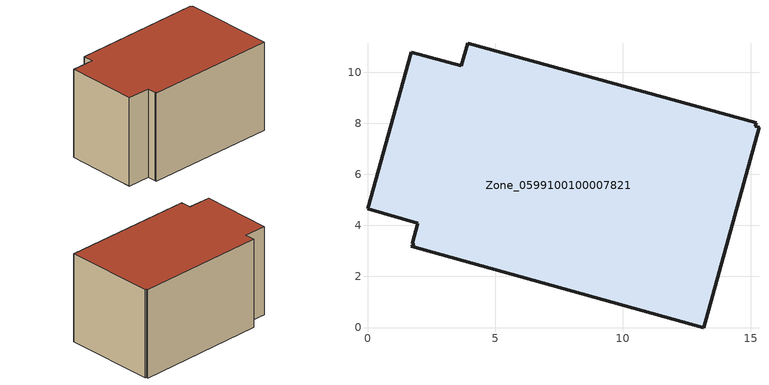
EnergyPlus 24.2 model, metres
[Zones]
Zone_0599100100007821
 floor ground (C_G): 1.72,10.79 3.67,10.25 3.92,11.12 15.22,8.03 15.19,7.88 15.33,7.84 13.18,0 1.72,3.19 1.83,3.26 1.75,3.28 1.97,4.08 0,4.64 z0
 wall outside (C_F): 3.67,10.25 1.72,10.79 0,4.64 1.97,4.08 1.75,3.28 1.83,3.26 1.72,3.19 13.18,0 15.33,7.84 15.19,7.88 15.22,8.03 3.92,11.12 3.67,10.25 z0:8.03
 roof outside (C_R): 13.18,0 15.33,7.84 15.19,7.88 15.22,8.03 3.92,11.12 3.67,10.25 1.72,10.79 0,4.64 1.97,4.08 1.75,3.28 1.83,3.26 1.72,3.19 z8.03
[BUILDING]
Pand.0599100100007821: North Axis=0; Terrain=City; Loads Convergence Tolerance Value=0.04; Temperature Convergence Tolerance Value=0.4; Solar Distribution=FullExterior; Maximum Number of Warmup Days=25; Minimum Number of Warmup Days=1
[Site:Location]
Rotterdam.The.Hague.AP_ZH_NLD Design_Conditions: Latitude=51.96; Longitude=4.45; Time Zone=1; Elevation=-4.5
[SITE:GROUNDTEMPERATURE:BUILDINGSURFACE]
18, 18, 18, 18, 18, 18, 18, 18, 18, 18, 18, 18
[MATERIAL] Thermal Absorptance=0.9; Solar Absorptance=0.7; Visible Absorptance=0.7
Name | Roughness | Thickness | Conductivity | Density | Specific Heat
G.D.2015-2018 | MediumSmooth | 0.15 | 0.0428571 | 540 | 1210
F.D.2015-2018 | Rough | 0.3 | 0.0666667 | 1920 | 840
R.D.2015-2018 | MediumRough | 0.2 | 0.0333333 | 1500 | 1000
[CONSTRUCTION]
C_G: G.D.2015-2018
C_F: F.D.2015-2018
C_R: R.D.2015-2018
[ZONE]
Zone_0599100100007821: Type=1; Multiplier=1; Ceiling Height=Autocalculate; Volume=Autocalculate; Floor Area=autocalculate; Part of Total Floor Area=Yes
[ZONEINFILTRATION:DESIGNFLOWRATE]
Infil_Zone_0599100100007821: Zone or ZoneList or Space or SpaceList=Zone_0599100100007821; Schedule=AlwaysOn; Design Flow Rate Calculation Method=Flow/Area; Flow Rate per Floor Area=0.0021; Constant Term Coefficient=1; Temperature Term Coefficient=0; Velocity Term Coefficient=0; Velocity Squared Term Coefficient=0
[HVACTEMPLATE:ZONE:IDEALLOADSAIRSYSTEM]
Zone_0599100100007821: Maximum Heating Supply Air Temperature=50; Minimum Cooling Supply Air Temperature=13; Maximum Heating Supply Air Humidity Ratio=0.0156; Minimum Cooling Supply Air Humidity Ratio=0.0077; Heating Limit=NoLimit; Cooling Limit=NoLimit; Dehumidification Control Type=ConstantSensibleHeatRatio; Cooling Sensible Heat Ratio=0.7; Dehumidification Setpoint=60; Humidification Control Type=None; Humidification Setpoint=30; Outdoor Air Method=None; Outdoor Air Flow Rate per Person=0.00944; Outdoor Air Flow Rate per Zone Floor Area=0; Outdoor Air Flow Rate per Zone=0; Demand Controlled Ventilation Type=None; Outdoor Air Economizer Type=NoEconomizer; Heat Recovery Type=None; Sensible Heat Recovery Effectiveness=0.7; Latent Heat Recovery Effectiveness=0.65
[ZONECONTROL:THERMOSTAT]
ThermostatControl_Zone_0599100100007821: Zone or ZoneList=Zone_0599100100007821; Control Type Schedule=DualSetpointControlType; Control 1=Thermostat_Zone_0599100100007821; Temperature Difference Between Cutout And Setpoint=0
[THERMOSTATSETPOINT:DUALSETPOINT]
Thermostat_Zone_0599100100007821: Heating Setpoint Temperature Schedule=HeatingSetpoint_Zone_0599100100007821; Cooling Setpoint Temperature Schedule=CoolingSetpoint_Zone_0599100100007821
[SCHEDULE:COMPACT]
HeatingSetpoint_Zone_0599100100007821: Through: 12/31, For: AllDays, Until: 24:00, 21
CoolingSetpoint_Zone_0599100100007821: Through: 12/31, For: AllDays, Until: 24:00, 24
DualSetpointControlType: Through: 12/31, For: AllDays, Until: 24:00, 4
AlwaysOn: Through: 12/31, For: AllDays, Until: 24:00, 1
